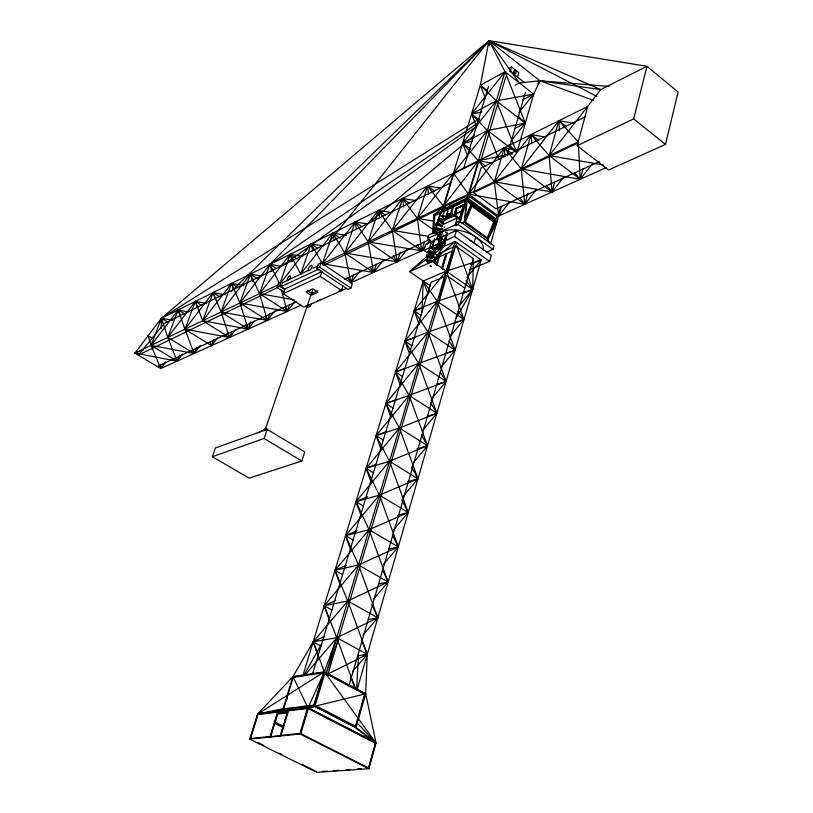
<?xml version="1.0" encoding="UTF-8"?>
<svg xmlns="http://www.w3.org/2000/svg" width="813" height="813" viewBox="0 0 813 813"><rect width="100%" height="100%" fill="white"/><g stroke="black" fill="none" stroke-linecap="round" stroke-linejoin="round"><path stroke-width="1.22" d="M300.871 305.312L160.689 368.553L160.74 364.783M161.279 328.33L161.431 318.269L489.03 40.65L646.965 66.3L678.083 92.001L665.501 144.419L608.52 169.998L577.179 145.71L587.738 106.391L600.756 89.582L646.965 66.3L633.683 118.911L577.179 145.71M434.447 239.307L431.998 248.189L434.64 239.073L434.904 239.581M434.091 262.721L439.843 253.036L455.585 246.054L473.39 258.625L472.658 289.469L456.042 318.157M435.158 251.613L435.351 247.904A5.498 2.937 16.5 0 0 431.398 247.762L434.752 251.603L435.351 247.904M436.032 248.737L436.225 245.018A5.488 2.947 16.5 0 1 440.128 246.563L436.032 248.737L440.128 246.563M356.846 690.41L481.184 259.926L446.276 271.125L463.969 319.55L428.065 332.1L395.474 372.008L409.142 395.423L427.526 445.707L389.488 461.245L355.942 501.662L369.041 529.7L388.157 581.996L347.751 600.97L313.198 641.843L292.965 676.558L257.599 714.068L249.733 739.119L316.765 772.35L368.838 768.722L376.033 743.001L356.013 727.574L365.677 693.794L367.263 654.323L347.751 600.97L334.997 570.35L369.041 529.7L408.228 512.505L389.488 461.245L376.084 435.595L409.142 395.423L446.093 381.429L428.065 332.1L414.142 310.769L446.276 271.125L455.585 246.054L447.485 273.259M421.967 312.151L423.227 280.993L446.276 271.125L437.801 305.739M447.018 234.225L447.018 234.154M356.561 690.349L358.655 652.341M433.746 233.219L434.762 215.638L465.341 201.187L459.823 219.642M432.618 233.697L433.715 214.988L442.922 207.64M432.699 257.751L426.998 255.089A5.498 2.917 16.5 0 0 426.764 257.355L432.78 257.497L430.402 257.335M443.603 243.453L446.215 234.733M452.516 215.028L451.967 214.967M439.284 237L439.233 236.441L439.05 237.02M443.512 235.658L443.664 235.099L443.339 235.607M453.512 204.846L453.796 204.378L453.593 204.906M515.096 85.294L519.405 82.977L539.964 80.792L600.756 89.582L489.03 40.65L480.331 85.284L441.855 211.126M431.337 243.636L431.368 243.524M583.063 168.515L580.208 179.297L521.245 168.941L504.223 147.895L468.41 194.124L498.613 216.106L606.142 167.6M554.659 182.244L551.997 192.031L494.334 181.766L478.39 160.74L462.597 143.281L496.306 100.822L533.663 94.125L539.964 80.792L609.028 86.402M436.774 229.622L437.221 229.693M368.635 768.194L375.515 743.59M527.85 193.443L524.812 204.287L468.41 194.124L453.481 173.118L455.951 172.59M430.341 245.943L430.555 245.17M355.688 726.7L358.391 717.249M359.072 714.881L360.759 708.966M361.439 706.599L362.456 703.052M363.137 700.694L364.824 694.78M469.995 269.611L489.609 261.329L491.347 255.272L456.449 230.435L440.9 237.498L442.668 231.664L442.018 231.959M486.276 252.315L493.024 249.418L494.03 245.882L459.274 220.994L457.048 222.02L455.991 225.567L455.138 224.957L442.242 230.872M498.064 215.709L500.798 206.207M490.615 243.941L501.347 206.604M517.515 150.334L533.663 94.125L505.005 71.717L489.03 40.65L230.801 291.704M507.078 155.629L525.462 92.265M473.999 242.935L475.717 237.061M348.858 685.959L473.39 258.625M517.393 77.387L518.785 72.652L511.509 66.93L508.633 68.516M327.781 674.77L446.774 275.617L464.792 288.117M599.303 161.635L495.971 208.87L473.705 192.62L481.032 167.976L585.573 116.655M510.097 71.666L511.509 66.93M459.721 217.833L463.471 205.293L459.873 217.945M459.711 219.347L464.193 204.398L456.296 208.301L453.888 216.319M436.703 249.713L455.128 241.481L472.658 289.469L437.252 301.328L404.894 341.104L418.695 363.452L436.896 413.258L399.417 428.014L366.114 468.308L379.366 495.127L398.299 546.905L358.503 564.974L324.204 605.736L336.775 637.717L324.367 671.853L314.174 705.908L307.588 707.899L259.367 713.804M445.514 240.618L454.63 236.512L456.449 230.435M455.991 225.567L458.207 224.551L459.274 220.994M459.884 222.63L505.005 71.717L480.331 85.284L485.452 98.21M468.857 194.449L478.827 161.065L485.778 166.228M466.875 277.487L481.184 259.926L455.128 241.481L325.932 674.018L337.842 641.02M446.977 272.629L453.563 250.546L439.376 256.806L436.815 265.272M480.28 162.448L505.808 76.829M444.132 244.032A5.467 2.957 16.4 0 0 445.178 242.945L439.162 240.689L440.687 242.081M453.725 216.197L456.144 208.189L464.193 204.398M463.705 209.866L454.619 214.612L460.93 219.134L457.241 217.925L443.288 224.388L440.331 222.284L454.264 215.791L454.619 214.612L462.587 210.384M455.382 213.768L456.469 208.585L463.471 205.293M455.199 214.347L456.621 208.697L463.634 205.404M456.205 213.697C456.906 212.356 456.134 214.652 455.046 214.236M441.754 220.608L456.408 213.951L456.987 212.66L456.571 214.063L454.589 214.795M249.733 739.119L300.149 733.976L307.995 707.899L324.367 671.853L365.677 693.794L376.033 743.001L307.995 707.899L257.599 714.068L324.367 671.853L376.033 743.001L357.009 722.747M441.5 268.514L445.87 253.941M442.059 268.27L446.439 253.697M455.138 224.957L457.241 217.925M442.252 269.245L446.998 253.443M441.002 243.687L437.313 246.024L441.002 243.687A5.488 2.947 16.4 0 1 443.431 246.075L438.735 246.288M444.965 240.689L439.711 237.701L444.894 240.943A5.467 2.957 16.4 0 1 441.601 241.654L440.199 238.626M440.016 238.565A5.457 2.967 16.4 0 0 442.465 238.809L442.536 238.555M463.623 168.606L488.542 86.33M450.788 212.955L452.516 207.244M450.351 215.882L450.432 215.628A5.437 3.008 16.4 0 0 446.855 213.768L445.585 217.274L450.351 215.882A5.437 3.008 16.4 0 0 446.784 214.012L446.855 213.768M451.286 212.803A5.427 3.018 16.3 0 1 453.075 215.313L452.993 215.557A5.427 3.018 16.3 0 0 451.215 213.057L446.886 214.398M453.583 206.746L450.819 215.882L446.317 218.209M312.324 674.76L430.992 282.324L446.774 275.617M436.307 264.753L439.843 253.036M444.538 240.607C442.831 241.258 447.902 233.748 447.109 232.081M447.435 234.154L444.579 242.843L446.865 234.063M446.744 234.937L444.162 243.504L443.624 243.311M443.441 222.864L441.073 218.88A5.447 2.998 16.4 0 0 438.004 219.845L443.441 222.864L441.073 218.88M441.855 216.299L441.937 216.045A5.437 3.008 16.4 0 1 446.002 216.593L445.92 216.847A5.437 3.008 16.4 0 0 441.855 216.299L444.731 220.099L446.002 216.593M428.045 262.66L428.126 262.406A5.498 2.917 16.5 0 1 425.961 259.987L425.88 260.251A5.498 2.906 16.5 0 0 428.045 262.66L431.042 261.339M440.331 222.284L440.687 221.106M303.046 675.125L423.227 280.993L437.252 301.328L455.117 350.2L440.849 367.496M428.573 263.453L432.14 251.756L434.416 250.739M442.821 216.471C441.124 217.071 446.164 209.774 445.392 208.047M441.652 226.085L441.825 226.146M436.225 245.018L436.144 245.272A5.488 2.947 16.5 0 1 440.046 246.817M439.254 235.191L441.022 231.918L435.859 233.209A5.447 2.967 16.4 0 0 439.254 235.191L439.325 234.947A5.447 2.967 16.4 0 1 438.522 234.652M441.459 229.124L435.24 227.874A5.447 2.978 16.4 0 0 436.733 230.374L441.459 229.124L441.368 228.605M442.16 226.024L436.114 225.038L442.16 226.024L437.14 222.671A5.447 2.988 16.4 0 0 436.185 224.784M432.801 257.254L432.414 258.595L429.803 256.928L432.709 257.63M433.603 254.621L433.949 254.235L430.514 250.648A5.498 2.927 16.5 0 0 427.963 251.949L433.949 254.235M442.333 225.547L441.926 226.857L439.396 224.947L442.211 225.912L437.14 222.671M443.522 222.62L442.994 223.86L441.378 221.268L443.288 222.914M425.961 259.987L431.896 260.394L431.642 261.735L429.447 261.115L431.927 260.77M435.859 233.209L440.666 231.715M444.305 220.038L441.937 216.045M434.752 251.603L431.398 247.762M445.585 217.274L450.432 215.628M446.896 214.246L449.437 205.648M438.441 243.402L444.223 243.453A5.478 2.957 16.4 0 1 444.315 245.811L444.386 245.556A5.478 2.957 16.4 0 0 444.305 243.199L438.512 243.148L438.156 244.479L441.357 244.083L438.451 243.524M439.396 240.526L438.918 241.817L441.622 242.274L439.203 240.861M434.03 233.28L436.581 224.957M437.313 222.569L440.229 213.057M426.764 257.355L426.845 257.101A5.498 2.917 16.5 0 1 427.079 254.835M428.939 252.101L428.38 251.959L431.022 243.341M280.434 735.989L287.639 712.442L277.497 713.662L270.292 737.015M434.823 232.925L441.012 212.681M443.857 206.35L453.918 173.443L478.827 161.065M427.892 252.203A5.498 2.927 16.5 0 1 430.443 250.902L430.514 250.648M436.733 230.374L436.805 230.12A5.447 2.978 16.4 0 1 435.321 227.62M424.559 241.4L421.652 250.831L368.157 241.908L355.179 221.979L322.415 263.707L311.094 243.89L281.318 282.06M438.105 260.302L423.868 250.374L425.707 244.398L438.735 238.483M432.577 242.203L427.486 238.626L428.553 235.14L440.849 229.469M284.591 708.326L257.599 714.068L282.741 709.79L292.965 676.558L324.367 671.853M286.369 700.806L287.487 697.178M250.353 738.793L257.497 716.029M400.25 252.203L397.211 261.857L344.875 253.006L332.751 233.128L300.729 274.042L290.17 254.286L259.56 293.666L267.345 320.434L221.055 312.019L213.108 292.589L184.968 329.214L194.053 353.492L151.096 345.373L148.129 335.739L152.417 338.35M376.307 264.164L373.634 272.487L322.415 263.707L332.751 233.128L346.379 235.394M301.826 461.032L304.763 451.957L267.162 429.345L215.425 447.963L212.345 456.743L249.083 478.115L301.826 461.032L264.083 438.471L212.345 456.743M347.74 277.446L350.891 282.751L353.574 274.54M350.86 288.076L352.293 283.686L321.074 262.812L318.198 264.195L316.704 268.595L347.934 289.387L350.86 288.076L319.58 267.223L316.704 268.595M346.531 288.452L303.91 307.192L283.209 293.747L284.865 288.971L321.968 271.512L319.143 269.631M342.832 285.983L341.379 290.383L320.312 276.4L283.209 293.747M319.58 267.223L321.074 262.812M264.896 430.626L312.578 290.251M311.186 295.322L317.944 292.243L312.741 288.818L305.993 291.918L311.186 295.322L311.806 293.493L317.436 290.922M309.143 304.814L310.363 306.176L311.084 304.042M264.083 438.471L267.162 429.345M320.312 276.4L321.968 271.512M318.035 269.489L281.166 286.562L284.865 288.971M289.601 304.469L287.192 311.481L239.987 302.995L231.451 283.473L202.722 320.759L229.54 337.486L235.74 329.529M300.729 274.042L311.094 243.89L323.533 245.983M284.387 292.274L276.989 287.456L278.483 283.168L281.186 281.877L282.497 282.731L288.198 280.018M280.211 282.833L290.17 254.286L302.67 256.42M269.753 313.513L267.345 320.434L239.987 302.995L250.384 274.062L261.481 276.003M276.989 287.456L279.692 286.176L281.186 281.877M281.003 287.03L282.497 282.731M250.658 321.989L248.138 329.102L202.722 320.759L195.344 301.41L206.411 303.412M231.634 331.643L229.54 337.486L184.968 329.214L178.128 309.977L188.057 311.786M213.616 339.844L211.522 345.616L184.968 329.214L195.344 301.41L201.644 305.373M196.238 347.547L194.053 353.492L167.773 337.415L161.431 318.269L479.741 118.576M202.722 320.759L213.108 292.589L225.303 294.763M179.297 355.271L177.122 361.135L134.917 353.076L161.431 318.269L587.738 106.391L549.192 155.618L551.997 192.031L521.245 168.941L531.021 134.582L544.68 136.919M182.519 354.143L177.122 361.135L167.773 337.415L178.128 309.977L185.405 314.499M172.407 320.302L161.431 318.269L151.096 345.373L160.689 368.553L165.811 361.876M446.408 232.416L445.605 232.162L445.991 232.548M433.715 214.988L466.865 199.287L497.139 221.258L487.82 239.357L489.355 243.565M441.307 211.766L441.368 211.654M439.03 236.776L440.148 234.774L440.351 236.746M303.808 675.42L321.684 643.805M428.38 251.959L428.898 251.949M167.773 337.415L195.344 301.41L197.437 307.304M511.875 153.738L478.39 160.74L443.41 206.035L427.516 186.025L392.303 230.394L397.211 261.857L407.323 249.195M200.171 345.586L194.053 353.492L192.437 348.94M217.589 337.791L211.522 345.616L210.211 342.182M254.296 321.206L248.138 329.102L221.055 312.019L231.451 283.473L243.87 285.668M275.007 310.647L267.345 320.434L265.312 316.044M509.466 202.244L498.613 216.106L494.334 181.766L504.223 147.895L517.871 150.263M294.235 302.507L287.192 311.481L259.56 293.666L250.384 274.062L221.055 312.019L229.54 337.486L227.67 332.883M536.468 189.449L524.812 204.287L494.334 181.766L531.021 134.582L538.836 140.568M563.683 177.193L551.997 192.031L546.356 185.191M592.738 163.464L580.208 179.297L549.192 155.618L531.021 134.582L531.804 143.261M328.015 243.483L489.03 40.65L596.722 96.3M367.537 224.002L355.179 221.979L344.875 253.006L350.891 282.751L360.23 270.983M382.974 260.77L373.634 272.487L344.875 253.006L378.411 210.425L391.988 212.62M518.938 112.54L533.663 94.125L522.84 99.796M425.545 245.963L421.652 250.831L392.303 230.394L378.411 210.425L368.157 241.908L373.634 272.487L370.271 267.162M427.11 244.022L430.229 240.13M511.275 140.649L525.33 123.129L505.005 71.717L471.55 114.013L476.601 126.757M459.04 306.105L472.658 289.469L466.052 280.617M449.802 336.795L463.969 319.55L458.136 311.308M431.723 398.787L446.093 381.429L440.209 372.181M423.227 429.701L436.896 413.258L430.412 402.506M413.756 462.191L427.526 445.707L421.368 434.945M403.289 496.286L417.973 478.786L399.417 428.014L385.87 403.502L418.695 363.452L455.117 350.2L448.908 340.952M393.787 529.649L408.228 512.505L401.856 500.117M383.746 564.09L398.299 546.905L392.232 534.476M305.2 674.881L336.775 637.717L377.821 617.789L358.503 564.974L345.576 535.665L379.366 495.127L417.973 478.786L411.541 466.926M373.502 599.222L388.157 581.996L382.395 569.517M363.055 635.075L377.821 617.789L371.836 604.11M352.385 671.65L367.263 654.323L361.561 640.563M593.46 100.355L539.964 80.792L489.03 40.65L269.946 264.337L239.987 302.995L248.138 329.102L246.126 324.468M444.599 229.845L444.66 229.286L444.457 229.754M455.128 241.481L432.516 261.562L409.589 271.633L430.544 286.024M366.45 224.815L474.65 134.999M428.563 257.68L409.589 271.633L432.14 251.756L439.376 256.806M430.555 256.207L443.542 246.664L432.516 261.562L472.658 289.469L463.349 293.259M283.097 265.241L477.038 125.985M477.17 123.474L269.946 264.337L259.56 293.666L294.123 299.814M442.689 229.337L442.109 228.544L441.693 229.175M537.881 83.871L539.293 82.591L538.592 82.875M258.29 432.79L265.881 428.309L267.711 430.077M430.016 248.382L430.087 248.504M444.294 242.589L444.853 242.701M441.693 220.587L449.741 216.38M441.815 220.526L444.061 219.368M514.456 128.637L525.33 123.129L518.348 116.411M326.704 674.658L367.263 654.323L336.775 637.717L313.198 641.843L318.361 655.949M310.912 674.241L313.147 673.123M450.372 183.027L164.216 323.513L138.312 355.118L277.518 287.568M323.168 265.424L442.983 207.295M324.722 672.92L313.198 641.843L324.519 636.386M160.689 368.553L134.917 353.076L278.666 284.56M290.475 278.93L308.473 270.353M312.893 268.249L318.422 265.607M322.415 263.707L578.246 141.767L558.836 120.751L521.245 168.941L524.812 204.287L519.517 197.468M473.705 192.62L578.582 142.702M439.396 216.299L439.437 216.431M455.016 213.402L456.987 212.66M455.219 213.656L456.378 213.108M157.336 366.541L296.247 301.765M344.468 279.286L429.416 239.662M335.678 600.39L324.204 605.736L329.865 621.213M427.486 238.626L437.546 234.012M350.891 282.751L425.108 249.266M423.868 250.374L440.951 242.67M346.287 565.259L334.997 570.35L340.169 584.496M310.363 306.176L307.639 307.395L305.525 306.023M357.029 530.665L345.576 535.665L350.698 549.669M470.747 264.367L481.184 259.926M367.567 496.753L355.942 501.662L361.135 515.849M376.429 464.101L366.114 468.308L371.246 482.363M386.571 431.479L376.084 435.595L380.86 448.654M454.63 323.178L463.969 319.55L437.252 301.328L414.142 310.769L419.284 324.834M396.541 399.468L385.87 403.502L390.606 416.439M445.006 208.169L445.077 207.569L445.148 208.108M446.865 214.093L447.424 214.246M444.579 354.082L455.117 350.2L428.065 332.1L404.894 341.104L409.65 354.112M134.917 353.076L143.23 350.068M404.823 368.604L395.474 372.008L400.585 385.992M447.912 214.246L451.215 213.036M415.616 337.354L404.894 341.104L412.11 345.881M436.703 384.701L446.093 381.429L418.695 363.452L395.474 372.008L402.781 376.744M537.576 81.605L539.964 80.792M423.543 307.619L414.142 310.769L421.276 315.576M427.486 416.337L436.896 413.258L409.142 395.423L385.87 403.502L393.279 408.197M416.906 448.949L427.526 445.707L399.417 428.014L376.084 435.595L383.584 440.25M461.855 223.108L464.172 222.416L471.398 204.581L470.31 201.797M407.333 481.794L417.973 478.786L389.488 461.245L366.114 468.308L373.706 472.922M436.805 230.12L441.53 228.87M397.567 515.279L408.228 512.505L379.366 495.127L355.942 501.662L363.35 506.062M455.808 204.388L455.493 203.616L455.737 204.297M365.677 693.794L307.995 707.899L292.965 676.558M431.815 247.924L432.353 248.107M388.787 549.141L398.299 546.905L369.041 529.7L345.576 535.665L353.076 540.035M378.634 583.998L388.157 581.996L358.503 564.974L334.997 570.35L342.608 574.669M472.333 141.35L462.597 143.281L467.699 156.137M368.279 619.557L377.821 617.789L347.751 600.97L324.204 605.736L331.917 610.004M481.469 112.184L471.55 114.013L487.434 130.487L515.849 151.96M269.255 712.696L271.664 712.279M274.072 711.873L276.481 711.456M278.889 711.05L281.288 710.643M357.71 655.837L367.263 654.323M497.139 221.258L494.893 221.614L471.398 204.581L466.865 199.287L464.172 222.416L487.82 239.357L494.893 221.614L493.755 218.799M294.062 676.812L302.588 675.542M305.027 675.176L307.456 674.81M309.895 674.455L313.554 673.906M315.983 673.54L324.519 672.27L364.559 693.53M282.741 709.79L314.174 705.908L356.013 727.574M282.253 709.901L313.218 706.08M447.77 214.703L449.508 214.541M322.273 771.435L327.283 771.09M333.543 770.653L338.564 770.297M346.084 769.769L349.844 769.505M357.354 768.976L361.114 768.712M439.965 246.044L443.431 246.075M425.88 260.251L432.049 260.902L431.896 260.394M450.676 215.049L453.075 215.313M447.008 214.906L452.993 215.557M441.073 188.149L427.516 186.025L417.374 218.443L421.652 250.831L417.282 244.723M414.833 200.415L402.506 198.453L368.157 241.908L397.211 261.857L393.116 255.77M433.542 221.065L417.374 218.443L402.506 198.453L392.303 230.394L428.36 236.319M435.24 227.874L441.296 228.859M573.765 123.271L558.836 120.751L549.192 155.618L603.368 165.009M280.973 266.247L269.946 264.337L271.888 271.451M478.39 160.74L492.048 163.139M438.664 240.546L437.973 239.815L439.183 240.485A1.321 0.722 16.5 0 1 438.847 240.567M439.325 240.78L445.178 242.945M440.798 244.51L438.512 243.148M426.998 255.089L432.719 257.518M427.963 251.949L433.685 254.367M258.199 742.686L263.808 745.47M279.499 753.255L281.745 754.362M301.918 764.372L316.491 771.598M300.149 733.976L368.838 768.722M274.113 721.659L283.026 726.161M274.479 722.605L283.493 727.157M274.835 723.397L283.869 727.96M313.198 641.843L321.013 646.061M438.004 219.845L443.207 222.721M515.33 71.046L515.066 70.883A1.382 0.915 63.9 0 0 513.999 71.849A1.382 0.915 63.9 0 0 515.31 73.404A1.382 0.915 63.9 0 0 515.92 71.9M161.431 318.269L167.864 322.233M219.469 296.623L213.108 292.589L215.039 298.341M237.62 287.436L231.451 283.473L233.301 289.367M257.66 278.788L250.384 274.062L252.518 281.318M279.692 286.176L284.702 289.438M276.247 268.473L269.946 264.337L279.245 282.934M307.649 290.769L311.806 293.493M297.314 259.032L290.17 254.286L292.019 261.583M317.283 248.046L311.094 243.89L312.751 251.065M340.037 238.087L332.751 233.128L334.295 240.496M362.273 226.878L355.179 221.979L356.541 229.246M385.586 215.445L378.411 210.425L379.651 217.904M432.699 229.276L417.374 218.443L487.434 130.487L525.33 123.129L496.306 100.822L480.331 85.284L486.997 90.416M409.752 203.585L402.506 198.453L403.746 207.081M454.63 236.512L489.609 261.329M458.207 224.551L493.024 249.418M454.264 215.791L460.575 220.313M434.569 191.106L427.516 186.025L428.542 194.571M470.636 149.267L462.597 143.281L487.434 130.487L498.958 159.572M512.231 153.942L504.223 147.895L505.208 156.635M479.487 120.019L471.55 114.013L496.306 100.822L516.367 151.523M356.206 728.336L359.082 730.552M360.992 732.025L362.913 733.499M364.824 734.982L369.62 738.671M371.531 740.155L373.452 741.629M566.722 126.899L558.836 120.751L559.496 130.629M509.934 71.127L524.639 82.652M633.683 118.911L665.501 144.419M449.294 203.667L449.721 203.016L450.331 203.799A1.311 0.732 16.3 0 1 449.996 203.88M439.853 241.644L442.14 243.737M509.019 144.694L515.96 151.807M430.443 250.902L433.868 254.489M574.466 172.752L580.208 179.297L578.246 141.767M489.03 40.65L519.405 82.977M444.101 226.959L444.538 227.589M440.128 238.88L441.601 241.654M441.073 235.78L442.048 237.63M440.504 235.099L442.465 238.809M285.017 307.07L287.192 311.481L281.4 289.997M350.606 676.599L355.586 689.302M180.283 315.729L178.128 309.977L151.096 345.373L177.122 361.135L175.679 356.805M433.431 255.292L436.886 264.733M423.227 280.993L428.014 294.093M336.775 637.717L355.637 689.272M265.881 428.309L265.973 430.758M440.9 237.498A23.892 12.866 15.9 0 1 443.065 236.685M470.016 240.496A23.892 12.866 15.9 0 1 476.54 244.957M436.947 239.032A23.851 12.927 15.9 0 1 438.492 234.805M440.819 232.691A23.851 12.927 15.9 0 1 468.298 233.016A23.851 12.927 15.9 0 1 483.166 250.109M515.391 72.926A1.382 0.915 63.9 0 1 514.405 73.698A1.382 0.915 63.9 0 1 513.349 72.194A1.382 0.915 63.9 0 1 514.151 71.158M320.159 299.509A2.703 1.108 -56.9 0 1 317.954 300.444M342.324 289.306A3.079 1.28 -56.5 0 1 340.322 291.227A3.079 1.28 -56.5 0 1 339.214 290.597M445.25 242.691A5.467 2.957 16.4 0 1 444.213 243.778M440.92 243.941A5.488 2.947 16.4 0 1 443.359 246.329M431.317 248.016A5.498 2.937 16.5 0 1 435.27 248.158M437.933 220.089A5.447 2.998 16.4 0 1 440.992 219.134M436.114 225.038A5.447 2.988 16.4 0 1 437.069 222.925M444.477 240.983A5.457 2.957 16.4 0 1 443.888 241.197M437.77 234.296A5.447 2.967 16.4 0 1 435.941 232.955M438.979 219.947L438.441 219.896L438.979 219.947M430.118 266.014L430.351 266.451A1.341 0.701 16.5 0 0 430.748 266.623L431.5 266.247L430.118 266.014M467.221 200.435L465.077 218.9L470.839 204.663L467.221 200.435M375.433 743.326L368.553 767.939L300.79 733.641L308.29 708.702L375.433 743.326M364.681 694.312L355.535 726.253L315.22 705.369L324.854 673.174L364.681 694.312M497.017 216.583L496.316 219.012L468.512 198.819L469.233 196.38L497.017 216.583M323.513 672.859L313.869 705.044L283.574 708.804L293.239 677.371L323.513 672.859M466.896 196.014L466.164 198.453L443.339 209.276L444.071 206.868L466.896 196.014M307.487 708.499L299.977 733.448L280.942 735.389L288.148 711.853L277.345 713.153L270.129 736.497L250.221 738.539L257.751 714.566L307.487 708.499M441.378 228.992L441.083 229.937L438.674 229.053L441.378 228.992M433.736 254.56L433.441 255.516L431.449 253.056L433.736 254.56M440.768 232.071L440.473 233.016L439.162 233.138L440.768 232.071M434.955 251.613L434.66 252.569L434.122 249.855L434.955 251.613M444.518 220.069L444.233 221.014L444.203 218.321L444.518 220.069M436.235 248.819L435.951 249.784L437.17 247.437L436.235 248.819M445.778 217.366L445.483 218.311L447.17 216.156L445.778 217.366M439.803 237.914L439.518 238.87L441.53 239.611L439.803 237.914M287.335 712.798L280.333 735.674L270.597 736.669L277.599 713.966L287.335 712.798M436.896 245.455L436.337 245.353L436.896 245.455M493.664 221.99L487.373 237.772L465.432 222.03L471.845 206.177L493.664 221.99M494.873 222.071L489.223 236.237L496.662 221.786L494.873 222.071M440.778 243.93L441.246 244.205L440.778 243.93M314.804 706.467L309.204 708.286L374.244 741.852L356.033 727.808L314.804 706.467M493.145 218.758L471.377 202.965L472.028 204.632L493.826 220.445L493.145 218.758M489.65 44.959A1.057 0.65 -74.2 0 0 489.751 43.201A1.057 0.65 -74.2 0 0 488.674 44.359A1.057 0.65 -74.2 0 0 489.65 44.959M489.294 44.867A1.057 0.65 -74.2 0 0 489.385 43.109A1.057 0.65 -74.2 0 0 488.308 44.258A1.057 0.65 -74.2 0 0 489.294 44.867M309.723 270.312A3.11 1.23 -56.6 0 0 312.05 265.668A3.11 1.23 -56.6 0 0 308.676 268.138A3.11 1.23 -56.6 0 0 309.723 270.312M288.483 280.211A2.734 1.067 -56.9 0 0 290.515 276.125A2.734 1.067 -56.9 0 0 287.589 278.3A2.734 1.067 -56.9 0 0 288.483 280.211"/></g></svg>
